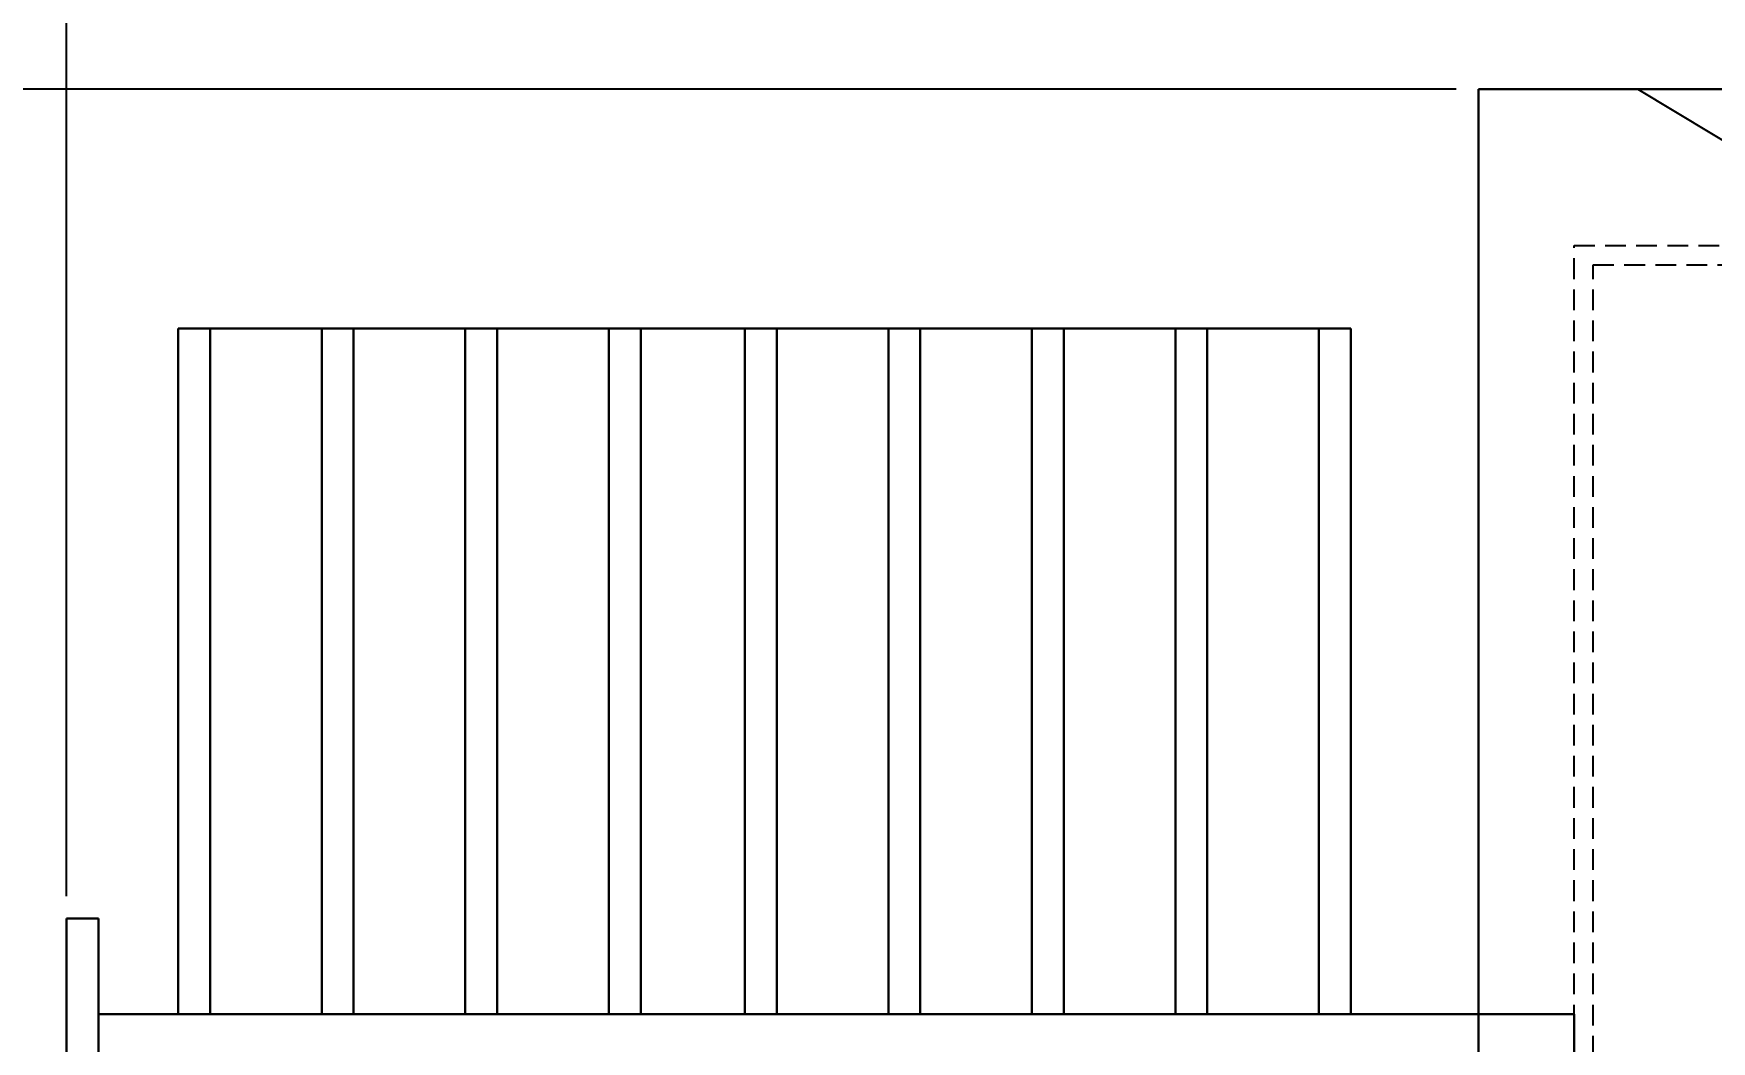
# Model space of a CAD drawing. Header units: millimetres. Extents: x 183355 to 194386, y -190559 to -183233.
# Drawn here: x 184503 to 185029, y -187739 to -187423 of the extents above; entities that cross this region are included whole.
import ezdxf

# ---------------------------------------------------------------- set-up
doc = ezdxf.new("R2010")
doc.units = ezdxf.units.MM
doc.header["$LTSCALE"] = 13
doc.linetypes.add('DASHED', pattern=[0.75, 0.5, -0.25])
for name, color, linetype in [('1', 4, 'Continuous'), ('4虚线层', 6, 'DASHED'), ('粗实线', 4, 'Continuous')]:
    doc.layers.add(name, color=color, linetype=linetype)
doc.layers.add('2细实线', color=3, linetype='Continuous', lineweight=20)
doc.layers.add('标注、文本', color=3, linetype='Continuous', lineweight=25)
doc.styles.get("Standard").update_dxf_attribs({"font": 'gbenor.shx', "bigfont": 'gbcbig.shx'})
doc.dimstyles.new('英寸 1-10', dxfattribs={"dimscale": 14, "dimtxt": 3.5, "dimasz": 2, "dimexe": 1.5, "dimexo": 0.5, "dimgap": 0.5, "dimtad": 1, "dimtoh": 1, "dimdec": 1, "dimdsep": 46, "dimtxsty": 'Standard', "dimcen": 2.5, "dimclrd": 3, "dimclre": 3, "dimclrt": 3, "dimadec": 0, "dimazin": 2, "dimtfac": 1, "dimtdec": 1, "dimtmove": 0, "dimatfit": 2, "dimfxl": 1, "dimarcsym": 0})

# ---------------------------------------------------------------- blocks, each defined once
blk = doc.blocks.new('*D88')
at = {"layer": '2细实线', "color": 3, "linetype": 'ByBlock', "lineweight": -2}
for p, q in [((184949.22, -187440.82), (184388.82, -187440.82)), ((184409.82, -187482.82), (184409.82, -188413.82)), ((184870.24, -188455.82), (184388.82, -188455.82))]:
    blk.add_line(p, q, dxfattribs=at)
at = {"layer": '2细实线', "color": 3, "linetype": 'ByBlock'}
for points in [[(184402.82, -187482.82), (184416.82, -187482.82), (184409.82, -187440.82)], [(184402.82, -188413.82), (184416.82, -188413.82), (184409.82, -188455.82)]]:
    blk.add_solid(points, dxfattribs=at)
at = {"layer": 'Defpoints', "color": 0, "linetype": 'ByBlock'}
for p in [(184956.22, -187440.82), (184409.82, -188455.82), (184877.24, -188455.82)]:
    blk.add_point(p, dxfattribs=at)
at = {"layer": '2细实线', "color": 3, "linetype": 'ByBlock', "insert": (184364.54, -187948.32), "char_height": 73.5, "attachment_point": 5, "rotation": 90}
blk.add_mtext('1015 [40.0]', dxfattribs=at)
blk = doc.blocks.new('*D118')
at = {"layer": '2细实线', "color": 3, "linetype": 'ByBlock', "lineweight": -2}
for p, q in [((184513.58, -187693.82), (184513.58, -186361.64)), ((187190.85, -187693.82), (187190.85, -186361.64)), ((184555.58, -186382.64), (187148.85, -186382.64))]:
    blk.add_line(p, q, dxfattribs=at)
at = {"layer": '2细实线', "color": 3, "linetype": 'ByBlock'}
for points in [[(184555.58, -186375.64), (184555.58, -186389.64), (184513.58, -186382.64)], [(187148.85, -186375.64), (187148.85, -186389.64), (187190.85, -186382.64)]]:
    blk.add_solid(points, dxfattribs=at)
at = {"layer": 'Defpoints', "color": 0, "linetype": 'ByBlock'}
for p in [(187190.85, -186382.64), (184513.58, -187700.82), (187190.85, -187700.82)]:
    blk.add_point(p, dxfattribs=at)
at = {"layer": '2细实线', "color": 3, "linetype": 'ByBlock', "insert": (185852.22, -186337.36), "char_height": 73.5, "attachment_point": 5}
blk.add_mtext('2677.3 [105.4]', dxfattribs=at)

msp = doc.modelspace()

# ---------------------------------------------------------------- linework, layer by layer
at = {"layer": '1', "ltscale": 5}
for p, q in [((184916.215, -187515.817), (184548.568, -187515.817)), ((184916.215, -187515.817), (184548.568, -187515.817)), ((184548.568, -187515.817), (184548.568, -187730.817)), ((184548.568, -187515.817), (184548.568, -187730.817)), ((184548.568, -187515.817), (184548.568, -187730.817)), ((184548.568, -187515.817), (184548.568, -187730.817)), ((184548.568, -187515.817), (184548.568, -187730.817)), ((184548.568, -187515.817), (184548.568, -187730.817)), ((184548.568, -187515.817), (184548.568, -187730.817)), ((184548.568, -187515.817), (184548.568, -187730.817)), ((184548.568, -187515.817), (184548.568, -187730.817)), ((184548.568, -187515.817), (184548.568, -187730.817)), ((184548.568, -187515.817), (184548.568, -187730.817)), ((184548.568, -187515.817), (184548.568, -187730.817)), ((184548.568, -187515.817), (184548.568, -187730.817)), ((184548.568, -187515.817), (184548.568, -187730.817)), ((184548.568, -187515.817), (184548.568, -187730.817)), ((184548.568, -187515.817), (184548.568, -187730.817)), ((184548.568, -187515.817), (184548.568, -187730.817)), ((184548.568, -187515.817), (184548.568, -187730.817)), ((184548.568, -187515.817), (184548.568, -187730.817)), ((184548.568, -187515.817), (184548.568, -187730.817)), ((184548.568, -187515.817), (184548.568, -187730.817)), ((184548.568, -187515.817), (184548.568, -187730.817)), ((184548.568, -187515.817), (184548.568, -187730.817)), ((184548.568, -187515.817), (184548.568, -187730.817)), ((184548.568, -187515.817), (184548.568, -187730.817)), ((184548.568, -187515.817), (184548.568, -187730.817)), ((184548.568, -187515.817), (184548.568, -187730.817)), ((184548.568, -187515.817), (184548.568, -187730.817)), ((184548.568, -187515.817), (184548.568, -187730.817)), ((184548.568, -187515.817), (184548.568, -187730.817)), ((184548.568, -187515.817), (184548.568, -187730.817)), ((184548.568, -187515.817), (184548.568, -187730.817)), ((184548.568, -187515.817), (184548.568, -187730.817)), ((184548.568, -187515.817), (184548.568, -187730.817)), ((184548.568, -187515.817), (184548.568, -187730.817)), ((184548.568, -187515.817), (184548.568, -187730.817)), ((184548.568, -187515.817), (184548.568, -187730.817)), ((184548.568, -187515.817), (184548.568, -187730.817)), ((184548.568, -187515.817), (184548.568, -187730.817)), ((184548.568, -187515.817), (184548.568, -187730.817)), ((184548.568, -187515.817), (184548.568, -187730.817)), ((184548.568, -187515.817), (184548.568, -187730.817)), ((184548.568, -187515.817), (184548.568, -187730.817)), ((184548.568, -187515.817), (184548.568, -187730.817)), ((184548.568, -187515.817), (184548.568, -187730.817)), ((184548.568, -187515.817), (184548.568, -187730.817)), ((184548.568, -187515.817), (184548.568, -187730.817)), ((184548.568, -187515.817), (184548.568, -187730.817)), ((184548.568, -187515.817), (184548.568, -187730.817)), ((184548.568, -187515.817), (184548.568, -187730.817)), ((184548.568, -187515.817), (184548.568, -187730.817)), ((184548.568, -187515.817), (184548.568, -187730.817)), ((184548.568, -187515.817), (184548.568, -187730.817)), ((184548.568, -187515.817), (184548.568, -187730.817)), ((184548.568, -187515.817), (184548.568, -187730.817)), ((184548.568, -187515.817), (184548.568, -187730.817)), ((184548.568, -187515.817), (184548.568, -187730.817)), ((184548.568, -187515.817), (184548.568, -187730.817)), ((184548.568, -187515.817), (184548.568, -187730.817)), ((184548.568, -187515.817), (184548.568, -187730.817)), ((184548.568, -187515.817), (184548.568, -187730.817)), ((184548.568, -187515.817), (184548.568, -187730.817)), ((184548.568, -187515.817), (184548.568, -187730.817)), ((184548.568, -187515.817), (184548.568, -187730.817)), ((184548.568, -187515.817), (184548.568, -187730.817)), ((184548.568, -187515.817), (184548.568, -187730.817)), ((184548.568, -187515.817), (184548.568, -187730.817)), ((184548.568, -187515.817), (184548.568, -187730.817)), ((184548.568, -187515.817), (184548.568, -187730.817)), ((184548.568, -187515.817), (184548.568, -187730.817)), ((184548.568, -187515.817), (184548.568, -187730.817)), ((184548.568, -187515.817), (184548.568, -187730.817)), ((184548.568, -187515.817), (184548.568, -187730.817)), ((184548.568, -187515.817), (184548.568, -187730.817)), ((184548.568, -187515.817), (184548.568, -187730.817)), ((184548.568, -187515.817), (184548.568, -187730.817)), ((184548.568, -187515.817), (184548.568, -187730.817)), ((184548.568, -187515.817), (184548.568, -187730.817)), ((184548.568, -187515.817), (184548.568, -187730.817)), ((184548.568, -187515.817), (184548.568, -187730.817)), ((184548.568, -187515.817), (184548.568, -187730.817)), ((184548.568, -187515.817), (184548.568, -187730.817)), ((184548.568, -187515.817), (184548.568, -187730.817)), ((184548.568, -187515.817), (184548.568, -187730.817)), ((184548.568, -187515.817), (184548.568, -187730.817)), ((184548.568, -187515.817), (184548.568, -187730.817)), ((184548.568, -187515.817), (184548.568, -187730.817)), ((184548.568, -187515.817), (184548.568, -187730.817)), ((184548.568, -187515.817), (184548.568, -187730.817)), ((184548.568, -187515.817), (184548.568, -187730.817)), ((184548.568, -187515.817), (184548.568, -187730.817)), ((184548.568, -187515.817), (184548.568, -187730.817)), ((184548.568, -187515.817), (184548.568, -187730.817)), ((184548.568, -187515.817), (184548.568, -187730.817)), ((184548.568, -187515.817), (184548.568, -187730.817)), ((184548.568, -187515.817), (184548.568, -187730.817)), ((184548.568, -187515.817), (184548.568, -187730.817)), ((184548.568, -187515.817), (184548.568, -187730.817)), ((184558.568, -187515.817), (184558.568, -187730.817)), ((184558.568, -187515.817), (184558.568, -187730.817)), ((184558.568, -187515.817), (184558.568, -187730.817)), ((184558.568, -187515.817), (184558.568, -187730.817)), ((184558.568, -187515.817), (184558.568, -187730.817)), ((184558.568, -187515.817), (184558.568, -187730.817)), ((184558.568, -187515.817), (184558.568, -187730.817)), ((184558.568, -187515.817), (184558.568, -187730.817)), ((184558.568, -187515.817), (184558.568, -187730.817)), ((184558.568, -187515.817), (184558.568, -187730.817)), ((184558.568, -187515.817), (184558.568, -187730.817)), ((184558.568, -187515.817), (184558.568, -187730.817)), ((184558.568, -187515.817), (184558.568, -187730.817)), ((184558.568, -187515.817), (184558.568, -187730.817)), ((184558.568, -187515.817), (184558.568, -187730.817)), ((184558.568, -187515.817), (184558.568, -187730.817)), ((184558.568, -187515.817), (184558.568, -187730.817)), ((184558.568, -187515.817), (184558.568, -187730.817)), ((184558.568, -187515.817), (184558.568, -187730.817)), ((184558.568, -187515.817), (184558.568, -187730.817)), ((184558.568, -187515.817), (184558.568, -187730.817)), ((184558.568, -187515.817), (184558.568, -187730.817)), ((184558.568, -187515.817), (184558.568, -187730.817)), ((184558.568, -187515.817), (184558.568, -187730.817)), ((184558.568, -187515.817), (184558.568, -187730.817)), ((184558.568, -187515.817), (184558.568, -187730.817)), ((184558.568, -187515.817), (184558.568, -187730.817)), ((184558.568, -187515.817), (184558.568, -187730.817)), ((184558.568, -187515.817), (184558.568, -187730.817)), ((184558.568, -187515.817), (184558.568, -187730.817)), ((184558.568, -187515.817), (184558.568, -187730.817)), ((184558.568, -187515.817), (184558.568, -187730.817)), ((184558.568, -187515.817), (184558.568, -187730.817)), ((184558.568, -187515.817), (184558.568, -187730.817)), ((184558.568, -187515.817), (184558.568, -187730.817)), ((184558.568, -187515.817), (184558.568, -187730.817)), ((184558.568, -187515.817), (184558.568, -187730.817)), ((184558.568, -187515.817), (184558.568, -187730.817)), ((184558.568, -187515.817), (184558.568, -187730.817)), ((184558.568, -187515.817), (184558.568, -187730.817)), ((184558.568, -187515.817), (184558.568, -187730.817)), ((184558.568, -187515.817), (184558.568, -187730.817)), ((184558.568, -187515.817), (184558.568, -187730.817)), ((184558.568, -187515.817), (184558.568, -187730.817)), ((184558.568, -187515.817), (184558.568, -187730.817)), ((184558.568, -187515.817), (184558.568, -187730.817)), ((184558.568, -187515.817), (184558.568, -187730.817)), ((184558.568, -187515.817), (184558.568, -187730.817)), ((184558.568, -187515.817), (184558.568, -187730.817)), ((184558.568, -187515.817), (184558.568, -187730.817)), ((184558.568, -187515.817), (184558.568, -187730.817)), ((184558.568, -187515.817), (184558.568, -187730.817)), ((184558.568, -187515.817), (184558.568, -187730.817)), ((184558.568, -187515.817), (184558.568, -187730.817)), ((184558.568, -187515.817), (184558.568, -187730.817)), ((184558.568, -187515.817), (184558.568, -187730.817)), ((184558.568, -187515.817), (184558.568, -187730.817)), ((184558.568, -187515.817), (184558.568, -187730.817)), ((184558.568, -187515.817), (184558.568, -187730.817)), ((184558.568, -187515.817), (184558.568, -187730.817)), ((184558.568, -187515.817), (184558.568, -187730.817)), ((184558.568, -187515.817), (184558.568, -187730.817)), ((184558.568, -187515.817), (184558.568, -187730.817)), ((184558.568, -187515.817), (184558.568, -187730.817)), ((184558.568, -187515.817), (184558.568, -187730.817)), ((184558.568, -187515.817), (184558.568, -187730.817)), ((184558.568, -187515.817), (184558.568, -187730.817)), ((184558.568, -187515.817), (184558.568, -187730.817)), ((184558.568, -187515.817), (184558.568, -187730.817)), ((184558.568, -187515.817), (184558.568, -187730.817)), ((184558.568, -187515.817), (184558.568, -187730.817)), ((184558.568, -187515.817), (184558.568, -187730.817)), ((184558.568, -187515.817), (184558.568, -187730.817)), ((184558.568, -187515.817), (184558.568, -187730.817)), ((184593.568, -187515.817), (184593.568, -187730.817)), ((184593.568, -187515.817), (184593.568, -187730.817)), ((184603.568, -187515.817), (184603.568, -187730.817)), ((184603.568, -187515.817), (184603.568, -187730.817)), ((184638.568, -187515.817), (184638.568, -187730.817)), ((184638.568, -187515.817), (184638.568, -187730.817)), ((184648.568, -187515.817), (184648.568, -187730.817)), ((184648.568, -187515.817), (184648.568, -187730.817)), ((184683.568, -187730.817), (184683.568, -187515.817)), ((184683.568, -187730.817), (184683.568, -187515.817)), ((184683.568, -187730.817), (184683.568, -187515.817)), ((184683.568, -187730.817), (184683.568, -187515.817)), ((184693.568, -187730.817), (184693.568, -187515.817)), ((184693.568, -187730.817), (184693.568, -187515.817)), ((184693.568, -187730.817), (184693.568, -187515.817)), ((184693.568, -187730.817), (184693.568, -187515.817)), ((184693.568, -187730.817), (184693.568, -187515.817)), ((184693.568, -187730.817), (184693.568, -187515.817)), ((184726.215, -187515.817), (184726.215, -187730.817)), ((184726.215, -187515.817), (184726.215, -187730.817)), ((184726.215, -187515.817), (184726.215, -187730.817)), ((184726.215, -187515.817), (184726.215, -187730.817)), ((184726.215, -187515.817), (184726.215, -187730.817)), ((184726.215, -187515.817), (184726.215, -187730.817)), ((184726.215, -187515.817), (184726.215, -187730.817)), ((184726.215, -187515.817), (184726.215, -187730.817)), ((184726.215, -187515.817), (184726.215, -187730.817)), ((184726.215, -187515.817), (184726.215, -187730.817)), ((184726.215, -187515.817), (184726.215, -187730.817)), ((184726.215, -187515.817), (184726.215, -187730.817)), ((184726.215, -187515.817), (184726.215, -187730.817)), ((184726.215, -187515.817), (184726.215, -187730.817)), ((184726.215, -187515.817), (184726.215, -187730.817)), ((184726.215, -187515.817), (184726.215, -187730.817)), ((184726.215, -187515.817), (184726.215, -187730.817)), ((184726.215, -187515.817), (184726.215, -187730.817)), ((184726.215, -187515.817), (184726.215, -187730.817)), ((184726.215, -187515.817), (184726.215, -187730.817)), ((184726.215, -187515.817), (184726.215, -187730.817)), ((184726.215, -187515.817), (184726.215, -187730.817)), ((184726.215, -187515.817), (184726.215, -187730.817)), ((184726.215, -187515.817), (184726.215, -187730.817)), ((184726.215, -187515.817), (184726.215, -187730.817)), ((184726.215, -187515.817), (184726.215, -187730.817)), ((184726.215, -187515.817), (184726.215, -187730.817)), ((184726.215, -187515.817), (184726.215, -187730.817)), ((184726.215, -187515.817), (184726.215, -187730.817)), ((184726.215, -187515.817), (184726.215, -187730.817)), ((184726.215, -187515.817), (184726.215, -187730.817)), ((184726.215, -187515.817), (184726.215, -187730.817)), ((184726.215, -187515.817), (184726.215, -187730.817)), ((184726.215, -187515.817), (184726.215, -187730.817)), ((184726.215, -187515.817), (184726.215, -187730.817)), ((184726.215, -187515.817), (184726.215, -187730.817)), ((184726.215, -187515.817), (184726.215, -187730.817)), ((184726.215, -187515.817), (184726.215, -187730.817)), ((184726.215, -187515.817), (184726.215, -187730.817)), ((184726.215, -187515.817), (184726.215, -187730.817)), ((184726.215, -187515.817), (184726.215, -187730.817)), ((184726.215, -187515.817), (184726.215, -187730.817)), ((184726.215, -187515.817), (184726.215, -187730.817)), ((184726.215, -187515.817), (184726.215, -187730.817)), ((184726.215, -187515.817), (184726.215, -187730.817)), ((184726.215, -187515.817), (184726.215, -187730.817)), ((184726.215, -187515.817), (184726.215, -187730.817)), ((184726.215, -187515.817), (184726.215, -187730.817)), ((184726.215, -187515.817), (184726.215, -187730.817)), ((184726.215, -187515.817), (184726.215, -187730.817)), ((184726.215, -187515.817), (184726.215, -187730.817)), ((184726.215, -187515.817), (184726.215, -187730.817)), ((184726.215, -187515.817), (184726.215, -187730.817)), ((184726.215, -187515.817), (184726.215, -187730.817)), ((184726.215, -187515.817), (184726.215, -187730.817)), ((184726.215, -187515.817), (184726.215, -187730.817)), ((184726.215, -187515.817), (184726.215, -187730.817)), ((184726.215, -187515.817), (184726.215, -187730.817)), ((184726.215, -187515.817), (184726.215, -187730.817)), ((184726.215, -187515.817), (184726.215, -187730.817)), ((184726.215, -187515.817), (184726.215, -187730.817)), ((184726.215, -187515.817), (184726.215, -187730.817)), ((184726.215, -187515.817), (184726.215, -187730.817)), ((184726.215, -187515.817), (184726.215, -187730.817)), ((184726.215, -187515.817), (184726.215, -187730.817)), ((184726.215, -187515.817), (184726.215, -187730.817)), ((184726.215, -187515.817), (184726.215, -187730.817)), ((184726.215, -187515.817), (184726.215, -187730.817)), ((184726.215, -187515.817), (184726.215, -187730.817)), ((184726.215, -187515.817), (184726.215, -187730.817)), ((184726.215, -187515.817), (184726.215, -187730.817)), ((184726.215, -187515.817), (184726.215, -187730.817)), ((184726.215, -187515.817), (184726.215, -187730.817)), ((184726.215, -187515.817), (184726.215, -187730.817)), ((184726.215, -187515.817), (184726.215, -187730.817)), ((184726.215, -187515.817), (184726.215, -187730.817)), ((184726.215, -187515.817), (184726.215, -187730.817)), ((184726.215, -187515.817), (184726.215, -187730.817)), ((184726.215, -187515.817), (184726.215, -187730.817)), ((184726.215, -187515.817), (184726.215, -187730.817)), ((184726.215, -187515.817), (184726.215, -187730.817)), ((184726.215, -187515.817), (184726.215, -187730.817)), ((184726.215, -187515.817), (184726.215, -187730.817)), ((184726.215, -187515.817), (184726.215, -187730.817)), ((184726.215, -187515.817), (184726.215, -187730.817)), ((184726.215, -187515.817), (184726.215, -187730.817)), ((184726.215, -187515.817), (184726.215, -187730.817)), ((184726.215, -187515.817), (184726.215, -187730.817)), ((184726.215, -187515.817), (184726.215, -187730.817)), ((184726.215, -187515.817), (184726.215, -187730.817)), ((184726.215, -187515.817), (184726.215, -187730.817)), ((184726.215, -187515.817), (184726.215, -187730.817)), ((184726.215, -187515.817), (184726.215, -187730.817)), ((184726.215, -187515.817), (184726.215, -187730.817)), ((184726.215, -187515.817), (184726.215, -187730.817)), ((184726.215, -187515.817), (184726.215, -187730.817)), ((184726.215, -187515.817), (184726.215, -187730.817)), ((184726.215, -187515.817), (184726.215, -187730.817)), ((184736.215, -187515.817), (184736.215, -187730.817)), ((184736.215, -187515.817), (184736.215, -187730.817)), ((184736.215, -187515.817), (184736.215, -187730.817)), ((184736.215, -187515.817), (184736.215, -187730.817)), ((184736.215, -187515.817), (184736.215, -187730.817)), ((184736.215, -187515.817), (184736.215, -187730.817)), ((184736.215, -187515.817), (184736.215, -187730.817)), ((184736.215, -187515.817), (184736.215, -187730.817)), ((184736.215, -187515.817), (184736.215, -187730.817)), ((184736.215, -187515.817), (184736.215, -187730.817)), ((184736.215, -187515.817), (184736.215, -187730.817)), ((184736.215, -187515.817), (184736.215, -187730.817)), ((184736.215, -187515.817), (184736.215, -187730.817)), ((184736.215, -187515.817), (184736.215, -187730.817)), ((184736.215, -187515.817), (184736.215, -187730.817)), ((184736.215, -187515.817), (184736.215, -187730.817)), ((184736.215, -187515.817), (184736.215, -187730.817)), ((184736.215, -187515.817), (184736.215, -187730.817)), ((184736.215, -187515.817), (184736.215, -187730.817)), ((184736.215, -187515.817), (184736.215, -187730.817)), ((184736.215, -187515.817), (184736.215, -187730.817)), ((184736.215, -187515.817), (184736.215, -187730.817)), ((184736.215, -187515.817), (184736.215, -187730.817)), ((184736.215, -187515.817), (184736.215, -187730.817)), ((184736.215, -187515.817), (184736.215, -187730.817)), ((184736.215, -187515.817), (184736.215, -187730.817)), ((184736.215, -187515.817), (184736.215, -187730.817)), ((184736.215, -187515.817), (184736.215, -187730.817)), ((184736.215, -187515.817), (184736.215, -187730.817)), ((184736.215, -187515.817), (184736.215, -187730.817)), ((184736.215, -187515.817), (184736.215, -187730.817)), ((184736.215, -187515.817), (184736.215, -187730.817)), ((184736.215, -187515.817), (184736.215, -187730.817)), ((184736.215, -187515.817), (184736.215, -187730.817)), ((184736.215, -187515.817), (184736.215, -187730.817)), ((184736.215, -187515.817), (184736.215, -187730.817)), ((184736.215, -187515.817), (184736.215, -187730.817)), ((184736.215, -187515.817), (184736.215, -187730.817)), ((184736.215, -187515.817), (184736.215, -187730.817)), ((184736.215, -187515.817), (184736.215, -187730.817)), ((184736.215, -187515.817), (184736.215, -187730.817)), ((184736.215, -187515.817), (184736.215, -187730.817)), ((184736.215, -187515.817), (184736.215, -187730.817)), ((184736.215, -187515.817), (184736.215, -187730.817)), ((184736.215, -187515.817), (184736.215, -187730.817)), ((184736.215, -187515.817), (184736.215, -187730.817)), ((184736.215, -187515.817), (184736.215, -187730.817)), ((184736.215, -187515.817), (184736.215, -187730.817)), ((184736.215, -187515.817), (184736.215, -187730.817)), ((184736.215, -187515.817), (184736.215, -187730.817)), ((184736.215, -187515.817), (184736.215, -187730.817)), ((184736.215, -187515.817), (184736.215, -187730.817)), ((184736.215, -187515.817), (184736.215, -187730.817)), ((184736.215, -187515.817), (184736.215, -187730.817)), ((184736.215, -187515.817), (184736.215, -187730.817)), ((184736.215, -187515.817), (184736.215, -187730.817)), ((184736.215, -187515.817), (184736.215, -187730.817)), ((184736.215, -187515.817), (184736.215, -187730.817)), ((184736.215, -187515.817), (184736.215, -187730.817)), ((184736.215, -187515.817), (184736.215, -187730.817)), ((184736.215, -187515.817), (184736.215, -187730.817)), ((184736.215, -187515.817), (184736.215, -187730.817)), ((184736.215, -187515.817), (184736.215, -187730.817)), ((184736.215, -187515.817), (184736.215, -187730.817)), ((184736.215, -187515.817), (184736.215, -187730.817)), ((184736.215, -187515.817), (184736.215, -187730.817)), ((184736.215, -187515.817), (184736.215, -187730.817)), ((184736.215, -187515.817), (184736.215, -187730.817)), ((184736.215, -187515.817), (184736.215, -187730.817)), ((184736.215, -187515.817), (184736.215, -187730.817)), ((184736.215, -187515.817), (184736.215, -187730.817)), ((184736.215, -187515.817), (184736.215, -187730.817)), ((184736.215, -187515.817), (184736.215, -187730.817)), ((184736.215, -187515.817), (184736.215, -187730.817)), ((184771.215, -187515.817), (184771.215, -187730.817)), ((184771.215, -187515.817), (184771.215, -187730.817)), ((184781.215, -187515.817), (184781.215, -187730.817)), ((184781.215, -187515.817), (184781.215, -187730.817)), ((184816.215, -187515.817), (184816.215, -187730.817)), ((184816.215, -187515.817), (184816.215, -187730.817)), ((184826.215, -187515.817), (184826.215, -187730.817)), ((184826.215, -187515.817), (184826.215, -187730.817)), ((184861.215, -187730.817), (184861.215, -187515.817)), ((184861.215, -187730.817), (184861.215, -187515.817)), ((184861.215, -187730.817), (184861.215, -187515.817)), ((184861.215, -187730.817), (184861.215, -187515.817)), ((184871.215, -187730.817), (184871.215, -187515.817)), ((184871.215, -187730.817), (184871.215, -187515.817)), ((184871.215, -187730.817), (184871.215, -187515.817)), ((184871.215, -187730.817), (184871.215, -187515.817)), ((184871.215, -187730.817), (184871.215, -187515.817)), ((184871.215, -187730.817), (184871.215, -187515.817)), ((184906.215, -187730.817), (184906.215, -187515.817)), ((184906.215, -187730.817), (184906.215, -187515.817)), ((184906.215, -187730.817), (184906.215, -187515.817)), ((184906.215, -187730.817), (184906.215, -187515.817)), ((184916.215, -187730.817), (184916.215, -187515.817)), ((184916.215, -187730.817), (184916.215, -187515.817)), ((184916.215, -187730.817), (184916.215, -187515.817)), ((184916.215, -187730.817), (184916.215, -187515.817)), ((184916.215, -187730.817), (184916.215, -187515.817)), ((184916.215, -187730.817), (184916.215, -187515.817)), ((184513.578, -187700.817), (184513.578, -187850.817)), ((184523.578, -187700.817), (184513.578, -187700.817)), ((184513.578, -187700.817), (184513.578, -187850.817)), ((184523.578, -187700.817), (184513.578, -187700.817)), ((184523.578, -187850.817), (184523.578, -187700.817)), ((184523.578, -187850.817), (184523.578, -187700.817)), ((184986.215, -187730.817), (184523.578, -187730.817)), ((184986.215, -187730.817), (184523.578, -187730.817)), ((184923.298, -187730.817), (184923.298, -187730.817)), ((184923.298, -187730.817), (184923.298, -187730.817)), ((184923.298, -187730.817), (184923.298, -187730.817)), ((184923.298, -187730.817), (184923.298, -187730.817)), ((184986.215, -187730.817), (184986.215, -187820.817)), ((184986.215, -187730.817), (184986.215, -187820.817))]:
    msp.add_line(p, q, dxfattribs=at)
at = {"layer": '4虚线层'}
for p, q in [((184986.215, -187489.817), (186718.215, -187489.817)), ((184986.215, -188455.817), (184986.215, -187489.817)), ((184992.215, -187495.817), (186712.215, -187495.817)), ((184992.215, -188455.817), (184992.215, -187495.817))]:
    msp.add_line(p, q, dxfattribs=at)
at = {"layer": '标注、文本'}
msp.add_line((185006.215, -187440.817), (186662.215, -188435.817), dxfattribs=at)
at = {"layer": '标注、文本', "color": 4, "lineweight": 30}
for p, q in [((184916.215, -187515.817), (184548.568, -187515.817)), ((184916.215, -187515.817), (184548.568, -187515.817)), ((184548.568, -187515.817), (184548.568, -187730.817)), ((184548.568, -187515.817), (184548.568, -187730.817)), ((184548.568, -187515.817), (184548.568, -187730.817)), ((184548.568, -187515.817), (184548.568, -187730.817)), ((184548.568, -187515.817), (184548.568, -187730.817)), ((184548.568, -187515.817), (184548.568, -187730.817)), ((184548.568, -187515.817), (184548.568, -187730.817)), ((184548.568, -187515.817), (184548.568, -187730.817)), ((184548.568, -187515.817), (184548.568, -187730.817)), ((184548.568, -187515.817), (184548.568, -187730.817)), ((184548.568, -187515.817), (184548.568, -187730.817)), ((184548.568, -187515.817), (184548.568, -187730.817)), ((184548.568, -187515.817), (184548.568, -187730.817)), ((184548.568, -187515.817), (184548.568, -187730.817)), ((184548.568, -187515.817), (184548.568, -187730.817)), ((184548.568, -187515.817), (184548.568, -187730.817)), ((184548.568, -187515.817), (184548.568, -187730.817)), ((184548.568, -187515.817), (184548.568, -187730.817)), ((184548.568, -187515.817), (184548.568, -187730.817)), ((184548.568, -187515.817), (184548.568, -187730.817)), ((184548.568, -187515.817), (184548.568, -187730.817)), ((184548.568, -187515.817), (184548.568, -187730.817)), ((184548.568, -187515.817), (184548.568, -187730.817)), ((184548.568, -187515.817), (184548.568, -187730.817)), ((184548.568, -187515.817), (184548.568, -187730.817)), ((184548.568, -187515.817), (184548.568, -187730.817)), ((184548.568, -187515.817), (184548.568, -187730.817)), ((184548.568, -187515.817), (184548.568, -187730.817)), ((184548.568, -187515.817), (184548.568, -187730.817)), ((184548.568, -187515.817), (184548.568, -187730.817)), ((184548.568, -187515.817), (184548.568, -187730.817)), ((184548.568, -187515.817), (184548.568, -187730.817)), ((184548.568, -187515.817), (184548.568, -187730.817)), ((184548.568, -187515.817), (184548.568, -187730.817)), ((184548.568, -187515.817), (184548.568, -187730.817)), ((184548.568, -187515.817), (184548.568, -187730.817)), ((184548.568, -187515.817), (184548.568, -187730.817)), ((184548.568, -187515.817), (184548.568, -187730.817)), ((184548.568, -187515.817), (184548.568, -187730.817)), ((184548.568, -187515.817), (184548.568, -187730.817)), ((184548.568, -187515.817), (184548.568, -187730.817)), ((184548.568, -187515.817), (184548.568, -187730.817)), ((184548.568, -187515.817), (184548.568, -187730.817)), ((184548.568, -187515.817), (184548.568, -187730.817)), ((184548.568, -187515.817), (184548.568, -187730.817)), ((184548.568, -187515.817), (184548.568, -187730.817)), ((184548.568, -187515.817), (184548.568, -187730.817)), ((184548.568, -187515.817), (184548.568, -187730.817)), ((184548.568, -187515.817), (184548.568, -187730.817)), ((184548.568, -187515.817), (184548.568, -187730.817)), ((184548.568, -187515.817), (184548.568, -187730.817)), ((184548.568, -187515.817), (184548.568, -187730.817)), ((184548.568, -187515.817), (184548.568, -187730.817)), ((184548.568, -187515.817), (184548.568, -187730.817)), ((184548.568, -187515.817), (184548.568, -187730.817)), ((184548.568, -187515.817), (184548.568, -187730.817)), ((184548.568, -187515.817), (184548.568, -187730.817)), ((184548.568, -187515.817), (184548.568, -187730.817)), ((184548.568, -187515.817), (184548.568, -187730.817)), ((184548.568, -187515.817), (184548.568, -187730.817)), ((184548.568, -187515.817), (184548.568, -187730.817)), ((184548.568, -187515.817), (184548.568, -187730.817)), ((184548.568, -187515.817), (184548.568, -187730.817)), ((184548.568, -187515.817), (184548.568, -187730.817)), ((184548.568, -187515.817), (184548.568, -187730.817)), ((184548.568, -187515.817), (184548.568, -187730.817)), ((184548.568, -187515.817), (184548.568, -187730.817)), ((184548.568, -187515.817), (184548.568, -187730.817)), ((184548.568, -187515.817), (184548.568, -187730.817)), ((184548.568, -187515.817), (184548.568, -187730.817)), ((184548.568, -187515.817), (184548.568, -187730.817)), ((184548.568, -187515.817), (184548.568, -187730.817)), ((184548.568, -187515.817), (184548.568, -187730.817)), ((184548.568, -187515.817), (184548.568, -187730.817)), ((184548.568, -187515.817), (184548.568, -187730.817)), ((184548.568, -187515.817), (184548.568, -187730.817)), ((184548.568, -187515.817), (184548.568, -187730.817)), ((184548.568, -187515.817), (184548.568, -187730.817)), ((184548.568, -187515.817), (184548.568, -187730.817)), ((184548.568, -187515.817), (184548.568, -187730.817)), ((184548.568, -187515.817), (184548.568, -187730.817)), ((184548.568, -187515.817), (184548.568, -187730.817)), ((184548.568, -187515.817), (184548.568, -187730.817)), ((184548.568, -187515.817), (184548.568, -187730.817)), ((184548.568, -187515.817), (184548.568, -187730.817)), ((184548.568, -187515.817), (184548.568, -187730.817)), ((184548.568, -187515.817), (184548.568, -187730.817)), ((184548.568, -187515.817), (184548.568, -187730.817)), ((184548.568, -187515.817), (184548.568, -187730.817)), ((184548.568, -187515.817), (184548.568, -187730.817)), ((184548.568, -187515.817), (184548.568, -187730.817)), ((184548.568, -187515.817), (184548.568, -187730.817)), ((184548.568, -187515.817), (184548.568, -187730.817)), ((184548.568, -187515.817), (184548.568, -187730.817)), ((184548.568, -187515.817), (184548.568, -187730.817)), ((184548.568, -187515.817), (184548.568, -187730.817)), ((184548.568, -187515.817), (184548.568, -187730.817)), ((184548.568, -187515.817), (184548.568, -187730.817)), ((184558.568, -187515.817), (184558.568, -187730.817)), ((184558.568, -187515.817), (184558.568, -187730.817)), ((184558.568, -187515.817), (184558.568, -187730.817)), ((184558.568, -187515.817), (184558.568, -187730.817)), ((184558.568, -187515.817), (184558.568, -187730.817)), ((184558.568, -187515.817), (184558.568, -187730.817)), ((184558.568, -187515.817), (184558.568, -187730.817)), ((184558.568, -187515.817), (184558.568, -187730.817)), ((184558.568, -187515.817), (184558.568, -187730.817)), ((184558.568, -187515.817), (184558.568, -187730.817)), ((184558.568, -187515.817), (184558.568, -187730.817)), ((184558.568, -187515.817), (184558.568, -187730.817)), ((184558.568, -187515.817), (184558.568, -187730.817)), ((184558.568, -187515.817), (184558.568, -187730.817)), ((184558.568, -187515.817), (184558.568, -187730.817)), ((184558.568, -187515.817), (184558.568, -187730.817)), ((184558.568, -187515.817), (184558.568, -187730.817)), ((184558.568, -187515.817), (184558.568, -187730.817)), ((184558.568, -187515.817), (184558.568, -187730.817)), ((184558.568, -187515.817), (184558.568, -187730.817)), ((184558.568, -187515.817), (184558.568, -187730.817)), ((184558.568, -187515.817), (184558.568, -187730.817)), ((184558.568, -187515.817), (184558.568, -187730.817)), ((184558.568, -187515.817), (184558.568, -187730.817)), ((184558.568, -187515.817), (184558.568, -187730.817)), ((184558.568, -187515.817), (184558.568, -187730.817)), ((184558.568, -187515.817), (184558.568, -187730.817)), ((184558.568, -187515.817), (184558.568, -187730.817)), ((184558.568, -187515.817), (184558.568, -187730.817)), ((184558.568, -187515.817), (184558.568, -187730.817)), ((184558.568, -187515.817), (184558.568, -187730.817)), ((184558.568, -187515.817), (184558.568, -187730.817)), ((184558.568, -187515.817), (184558.568, -187730.817)), ((184558.568, -187515.817), (184558.568, -187730.817)), ((184558.568, -187515.817), (184558.568, -187730.817)), ((184558.568, -187515.817), (184558.568, -187730.817)), ((184558.568, -187515.817), (184558.568, -187730.817)), ((184558.568, -187515.817), (184558.568, -187730.817)), ((184558.568, -187515.817), (184558.568, -187730.817)), ((184558.568, -187515.817), (184558.568, -187730.817)), ((184558.568, -187515.817), (184558.568, -187730.817)), ((184558.568, -187515.817), (184558.568, -187730.817)), ((184558.568, -187515.817), (184558.568, -187730.817)), ((184558.568, -187515.817), (184558.568, -187730.817)), ((184558.568, -187515.817), (184558.568, -187730.817)), ((184558.568, -187515.817), (184558.568, -187730.817)), ((184558.568, -187515.817), (184558.568, -187730.817)), ((184558.568, -187515.817), (184558.568, -187730.817)), ((184558.568, -187515.817), (184558.568, -187730.817)), ((184558.568, -187515.817), (184558.568, -187730.817)), ((184558.568, -187515.817), (184558.568, -187730.817)), ((184558.568, -187515.817), (184558.568, -187730.817)), ((184558.568, -187515.817), (184558.568, -187730.817)), ((184558.568, -187515.817), (184558.568, -187730.817)), ((184558.568, -187515.817), (184558.568, -187730.817)), ((184558.568, -187515.817), (184558.568, -187730.817)), ((184558.568, -187515.817), (184558.568, -187730.817)), ((184558.568, -187515.817), (184558.568, -187730.817)), ((184558.568, -187515.817), (184558.568, -187730.817)), ((184558.568, -187515.817), (184558.568, -187730.817)), ((184558.568, -187515.817), (184558.568, -187730.817)), ((184558.568, -187515.817), (184558.568, -187730.817)), ((184558.568, -187515.817), (184558.568, -187730.817)), ((184558.568, -187515.817), (184558.568, -187730.817)), ((184558.568, -187515.817), (184558.568, -187730.817)), ((184558.568, -187515.817), (184558.568, -187730.817)), ((184558.568, -187515.817), (184558.568, -187730.817)), ((184558.568, -187515.817), (184558.568, -187730.817)), ((184558.568, -187515.817), (184558.568, -187730.817)), ((184558.568, -187515.817), (184558.568, -187730.817)), ((184558.568, -187515.817), (184558.568, -187730.817)), ((184558.568, -187515.817), (184558.568, -187730.817)), ((184558.568, -187515.817), (184558.568, -187730.817)), ((184558.568, -187515.817), (184558.568, -187730.817)), ((184593.568, -187515.817), (184593.568, -187730.817)), ((184593.568, -187515.817), (184593.568, -187730.817)), ((184603.568, -187515.817), (184603.568, -187730.817)), ((184603.568, -187515.817), (184603.568, -187730.817)), ((184638.568, -187515.817), (184638.568, -187730.817)), ((184638.568, -187515.817), (184638.568, -187730.817)), ((184648.568, -187515.817), (184648.568, -187730.817)), ((184648.568, -187515.817), (184648.568, -187730.817)), ((184683.568, -187730.817), (184683.568, -187515.817)), ((184683.568, -187730.817), (184683.568, -187515.817)), ((184683.568, -187730.817), (184683.568, -187515.817)), ((184683.568, -187730.817), (184683.568, -187515.817)), ((184693.568, -187730.817), (184693.568, -187515.817)), ((184693.568, -187730.817), (184693.568, -187515.817)), ((184693.568, -187730.817), (184693.568, -187515.817)), ((184693.568, -187730.817), (184693.568, -187515.817)), ((184693.568, -187730.817), (184693.568, -187515.817)), ((184693.568, -187730.817), (184693.568, -187515.817)), ((184726.215, -187515.817), (184726.215, -187730.817)), ((184726.215, -187515.817), (184726.215, -187730.817)), ((184726.215, -187515.817), (184726.215, -187730.817)), ((184726.215, -187515.817), (184726.215, -187730.817)), ((184726.215, -187515.817), (184726.215, -187730.817)), ((184726.215, -187515.817), (184726.215, -187730.817)), ((184726.215, -187515.817), (184726.215, -187730.817)), ((184726.215, -187515.817), (184726.215, -187730.817)), ((184726.215, -187515.817), (184726.215, -187730.817)), ((184726.215, -187515.817), (184726.215, -187730.817)), ((184726.215, -187515.817), (184726.215, -187730.817)), ((184726.215, -187515.817), (184726.215, -187730.817)), ((184726.215, -187515.817), (184726.215, -187730.817)), ((184726.215, -187515.817), (184726.215, -187730.817)), ((184726.215, -187515.817), (184726.215, -187730.817)), ((184726.215, -187515.817), (184726.215, -187730.817)), ((184726.215, -187515.817), (184726.215, -187730.817)), ((184726.215, -187515.817), (184726.215, -187730.817)), ((184726.215, -187515.817), (184726.215, -187730.817)), ((184726.215, -187515.817), (184726.215, -187730.817)), ((184726.215, -187515.817), (184726.215, -187730.817)), ((184726.215, -187515.817), (184726.215, -187730.817)), ((184726.215, -187515.817), (184726.215, -187730.817)), ((184726.215, -187515.817), (184726.215, -187730.817)), ((184726.215, -187515.817), (184726.215, -187730.817)), ((184726.215, -187515.817), (184726.215, -187730.817)), ((184726.215, -187515.817), (184726.215, -187730.817)), ((184726.215, -187515.817), (184726.215, -187730.817)), ((184726.215, -187515.817), (184726.215, -187730.817)), ((184726.215, -187515.817), (184726.215, -187730.817)), ((184726.215, -187515.817), (184726.215, -187730.817)), ((184726.215, -187515.817), (184726.215, -187730.817)), ((184726.215, -187515.817), (184726.215, -187730.817)), ((184726.215, -187515.817), (184726.215, -187730.817)), ((184726.215, -187515.817), (184726.215, -187730.817)), ((184726.215, -187515.817), (184726.215, -187730.817)), ((184726.215, -187515.817), (184726.215, -187730.817)), ((184726.215, -187515.817), (184726.215, -187730.817)), ((184726.215, -187515.817), (184726.215, -187730.817)), ((184726.215, -187515.817), (184726.215, -187730.817)), ((184726.215, -187515.817), (184726.215, -187730.817)), ((184726.215, -187515.817), (184726.215, -187730.817)), ((184726.215, -187515.817), (184726.215, -187730.817)), ((184726.215, -187515.817), (184726.215, -187730.817)), ((184726.215, -187515.817), (184726.215, -187730.817)), ((184726.215, -187515.817), (184726.215, -187730.817)), ((184726.215, -187515.817), (184726.215, -187730.817)), ((184726.215, -187515.817), (184726.215, -187730.817)), ((184726.215, -187515.817), (184726.215, -187730.817)), ((184726.215, -187515.817), (184726.215, -187730.817)), ((184726.215, -187515.817), (184726.215, -187730.817)), ((184726.215, -187515.817), (184726.215, -187730.817)), ((184726.215, -187515.817), (184726.215, -187730.817)), ((184726.215, -187515.817), (184726.215, -187730.817)), ((184726.215, -187515.817), (184726.215, -187730.817)), ((184726.215, -187515.817), (184726.215, -187730.817)), ((184726.215, -187515.817), (184726.215, -187730.817)), ((184726.215, -187515.817), (184726.215, -187730.817)), ((184726.215, -187515.817), (184726.215, -187730.817)), ((184726.215, -187515.817), (184726.215, -187730.817)), ((184726.215, -187515.817), (184726.215, -187730.817)), ((184726.215, -187515.817), (184726.215, -187730.817)), ((184726.215, -187515.817), (184726.215, -187730.817)), ((184726.215, -187515.817), (184726.215, -187730.817)), ((184726.215, -187515.817), (184726.215, -187730.817)), ((184726.215, -187515.817), (184726.215, -187730.817)), ((184726.215, -187515.817), (184726.215, -187730.817)), ((184726.215, -187515.817), (184726.215, -187730.817)), ((184726.215, -187515.817), (184726.215, -187730.817)), ((184726.215, -187515.817), (184726.215, -187730.817)), ((184726.215, -187515.817), (184726.215, -187730.817)), ((184726.215, -187515.817), (184726.215, -187730.817)), ((184726.215, -187515.817), (184726.215, -187730.817)), ((184726.215, -187515.817), (184726.215, -187730.817)), ((184726.215, -187515.817), (184726.215, -187730.817)), ((184726.215, -187515.817), (184726.215, -187730.817)), ((184726.215, -187515.817), (184726.215, -187730.817)), ((184726.215, -187515.817), (184726.215, -187730.817)), ((184726.215, -187515.817), (184726.215, -187730.817)), ((184726.215, -187515.817), (184726.215, -187730.817)), ((184726.215, -187515.817), (184726.215, -187730.817)), ((184726.215, -187515.817), (184726.215, -187730.817)), ((184726.215, -187515.817), (184726.215, -187730.817)), ((184726.215, -187515.817), (184726.215, -187730.817)), ((184726.215, -187515.817), (184726.215, -187730.817)), ((184726.215, -187515.817), (184726.215, -187730.817)), ((184726.215, -187515.817), (184726.215, -187730.817)), ((184726.215, -187515.817), (184726.215, -187730.817)), ((184726.215, -187515.817), (184726.215, -187730.817)), ((184726.215, -187515.817), (184726.215, -187730.817)), ((184726.215, -187515.817), (184726.215, -187730.817)), ((184726.215, -187515.817), (184726.215, -187730.817)), ((184726.215, -187515.817), (184726.215, -187730.817)), ((184726.215, -187515.817), (184726.215, -187730.817)), ((184726.215, -187515.817), (184726.215, -187730.817)), ((184726.215, -187515.817), (184726.215, -187730.817)), ((184726.215, -187515.817), (184726.215, -187730.817)), ((184726.215, -187515.817), (184726.215, -187730.817)), ((184736.215, -187515.817), (184736.215, -187730.817)), ((184736.215, -187515.817), (184736.215, -187730.817)), ((184736.215, -187515.817), (184736.215, -187730.817)), ((184736.215, -187515.817), (184736.215, -187730.817)), ((184736.215, -187515.817), (184736.215, -187730.817)), ((184736.215, -187515.817), (184736.215, -187730.817)), ((184736.215, -187515.817), (184736.215, -187730.817)), ((184736.215, -187515.817), (184736.215, -187730.817)), ((184736.215, -187515.817), (184736.215, -187730.817)), ((184736.215, -187515.817), (184736.215, -187730.817)), ((184736.215, -187515.817), (184736.215, -187730.817)), ((184736.215, -187515.817), (184736.215, -187730.817)), ((184736.215, -187515.817), (184736.215, -187730.817)), ((184736.215, -187515.817), (184736.215, -187730.817)), ((184736.215, -187515.817), (184736.215, -187730.817)), ((184736.215, -187515.817), (184736.215, -187730.817)), ((184736.215, -187515.817), (184736.215, -187730.817)), ((184736.215, -187515.817), (184736.215, -187730.817)), ((184736.215, -187515.817), (184736.215, -187730.817)), ((184736.215, -187515.817), (184736.215, -187730.817)), ((184736.215, -187515.817), (184736.215, -187730.817)), ((184736.215, -187515.817), (184736.215, -187730.817)), ((184736.215, -187515.817), (184736.215, -187730.817)), ((184736.215, -187515.817), (184736.215, -187730.817)), ((184736.215, -187515.817), (184736.215, -187730.817)), ((184736.215, -187515.817), (184736.215, -187730.817)), ((184736.215, -187515.817), (184736.215, -187730.817)), ((184736.215, -187515.817), (184736.215, -187730.817)), ((184736.215, -187515.817), (184736.215, -187730.817)), ((184736.215, -187515.817), (184736.215, -187730.817)), ((184736.215, -187515.817), (184736.215, -187730.817)), ((184736.215, -187515.817), (184736.215, -187730.817)), ((184736.215, -187515.817), (184736.215, -187730.817)), ((184736.215, -187515.817), (184736.215, -187730.817)), ((184736.215, -187515.817), (184736.215, -187730.817)), ((184736.215, -187515.817), (184736.215, -187730.817)), ((184736.215, -187515.817), (184736.215, -187730.817)), ((184736.215, -187515.817), (184736.215, -187730.817)), ((184736.215, -187515.817), (184736.215, -187730.817)), ((184736.215, -187515.817), (184736.215, -187730.817)), ((184736.215, -187515.817), (184736.215, -187730.817)), ((184736.215, -187515.817), (184736.215, -187730.817)), ((184736.215, -187515.817), (184736.215, -187730.817)), ((184736.215, -187515.817), (184736.215, -187730.817)), ((184736.215, -187515.817), (184736.215, -187730.817)), ((184736.215, -187515.817), (184736.215, -187730.817)), ((184736.215, -187515.817), (184736.215, -187730.817)), ((184736.215, -187515.817), (184736.215, -187730.817)), ((184736.215, -187515.817), (184736.215, -187730.817)), ((184736.215, -187515.817), (184736.215, -187730.817)), ((184736.215, -187515.817), (184736.215, -187730.817)), ((184736.215, -187515.817), (184736.215, -187730.817)), ((184736.215, -187515.817), (184736.215, -187730.817)), ((184736.215, -187515.817), (184736.215, -187730.817)), ((184736.215, -187515.817), (184736.215, -187730.817)), ((184736.215, -187515.817), (184736.215, -187730.817)), ((184736.215, -187515.817), (184736.215, -187730.817)), ((184736.215, -187515.817), (184736.215, -187730.817)), ((184736.215, -187515.817), (184736.215, -187730.817)), ((184736.215, -187515.817), (184736.215, -187730.817)), ((184736.215, -187515.817), (184736.215, -187730.817)), ((184736.215, -187515.817), (184736.215, -187730.817)), ((184736.215, -187515.817), (184736.215, -187730.817)), ((184736.215, -187515.817), (184736.215, -187730.817)), ((184736.215, -187515.817), (184736.215, -187730.817)), ((184736.215, -187515.817), (184736.215, -187730.817)), ((184736.215, -187515.817), (184736.215, -187730.817)), ((184736.215, -187515.817), (184736.215, -187730.817)), ((184736.215, -187515.817), (184736.215, -187730.817)), ((184736.215, -187515.817), (184736.215, -187730.817)), ((184736.215, -187515.817), (184736.215, -187730.817)), ((184736.215, -187515.817), (184736.215, -187730.817)), ((184736.215, -187515.817), (184736.215, -187730.817)), ((184736.215, -187515.817), (184736.215, -187730.817)), ((184771.215, -187515.817), (184771.215, -187730.817)), ((184771.215, -187515.817), (184771.215, -187730.817)), ((184781.215, -187515.817), (184781.215, -187730.817)), ((184781.215, -187515.817), (184781.215, -187730.817)), ((184816.215, -187515.817), (184816.215, -187730.817)), ((184816.215, -187515.817), (184816.215, -187730.817)), ((184826.215, -187515.817), (184826.215, -187730.817)), ((184826.215, -187515.817), (184826.215, -187730.817)), ((184861.215, -187730.817), (184861.215, -187515.817)), ((184861.215, -187730.817), (184861.215, -187515.817)), ((184861.215, -187730.817), (184861.215, -187515.817)), ((184861.215, -187730.817), (184861.215, -187515.817)), ((184871.215, -187730.817), (184871.215, -187515.817)), ((184871.215, -187730.817), (184871.215, -187515.817)), ((184871.215, -187730.817), (184871.215, -187515.817)), ((184871.215, -187730.817), (184871.215, -187515.817)), ((184871.215, -187730.817), (184871.215, -187515.817)), ((184871.215, -187730.817), (184871.215, -187515.817)), ((184906.215, -187730.817), (184906.215, -187515.817)), ((184906.215, -187730.817), (184906.215, -187515.817)), ((184906.215, -187730.817), (184906.215, -187515.817)), ((184906.215, -187730.817), (184906.215, -187515.817)), ((184916.215, -187730.817), (184916.215, -187515.817)), ((184916.215, -187730.817), (184916.215, -187515.817)), ((184916.215, -187730.817), (184916.215, -187515.817)), ((184916.215, -187730.817), (184916.215, -187515.817)), ((184916.215, -187730.817), (184916.215, -187515.817)), ((184916.215, -187730.817), (184916.215, -187515.817)), ((184513.578, -187700.817), (184513.578, -187850.817)), ((184523.578, -187700.817), (184513.578, -187700.817)), ((184513.578, -187700.817), (184513.578, -187850.817)), ((184523.578, -187700.817), (184513.578, -187700.817)), ((184523.578, -187850.817), (184523.578, -187700.817)), ((184523.578, -187850.817), (184523.578, -187700.817)), ((184986.215, -187730.817), (184523.578, -187730.817)), ((184986.215, -187730.817), (184523.578, -187730.817)), ((184986.215, -187730.817), (184986.215, -187820.817)), ((184986.215, -187730.817), (184986.215, -187820.817))]:
    msp.add_line(p, q, dxfattribs=at)
at = {"layer": '粗实线', "lineweight": 30}
for p, q in [((184956.215, -187440.817), (184956.215, -188455.817)), ((186748.215, -187440.817), (184956.215, -187440.817))]:
    msp.add_line(p, q, dxfattribs=at)

# ---------------------------------------------------------------- dimensions: what is measured, and where the dimension line sits
at = {"layer": '2细实线', "linetype": 'ByBlock'}
dim = msp.add_linear_dim(base=(187190.853, -186382.639), p1=(184513.578, -187700.817), p2=(187190.853, -187700.817), dimstyle='英寸 1-10', override={"dimtxt": 5.25, "dimasz": 3}, dxfattribs=at)
dim.commit()
dim.dimension.update_dxf_attribs({"geometry": '*D118', "text_midpoint": (185852.215, -186337.358)})
dim = msp.add_linear_dim(base=(184409.821, -188455.817), p1=(184956.215, -187440.817), p2=(184877.236, -188455.817), angle=90, dimstyle='英寸 1-10', override={"dimtxt": 5.25, "dimasz": 3}, dxfattribs=at)
dim.commit()
dim.dimension.update_dxf_attribs({"geometry": '*D88', "text_midpoint": (184364.539, -187948.317)})

doc.saveas('drawing.dxf')
